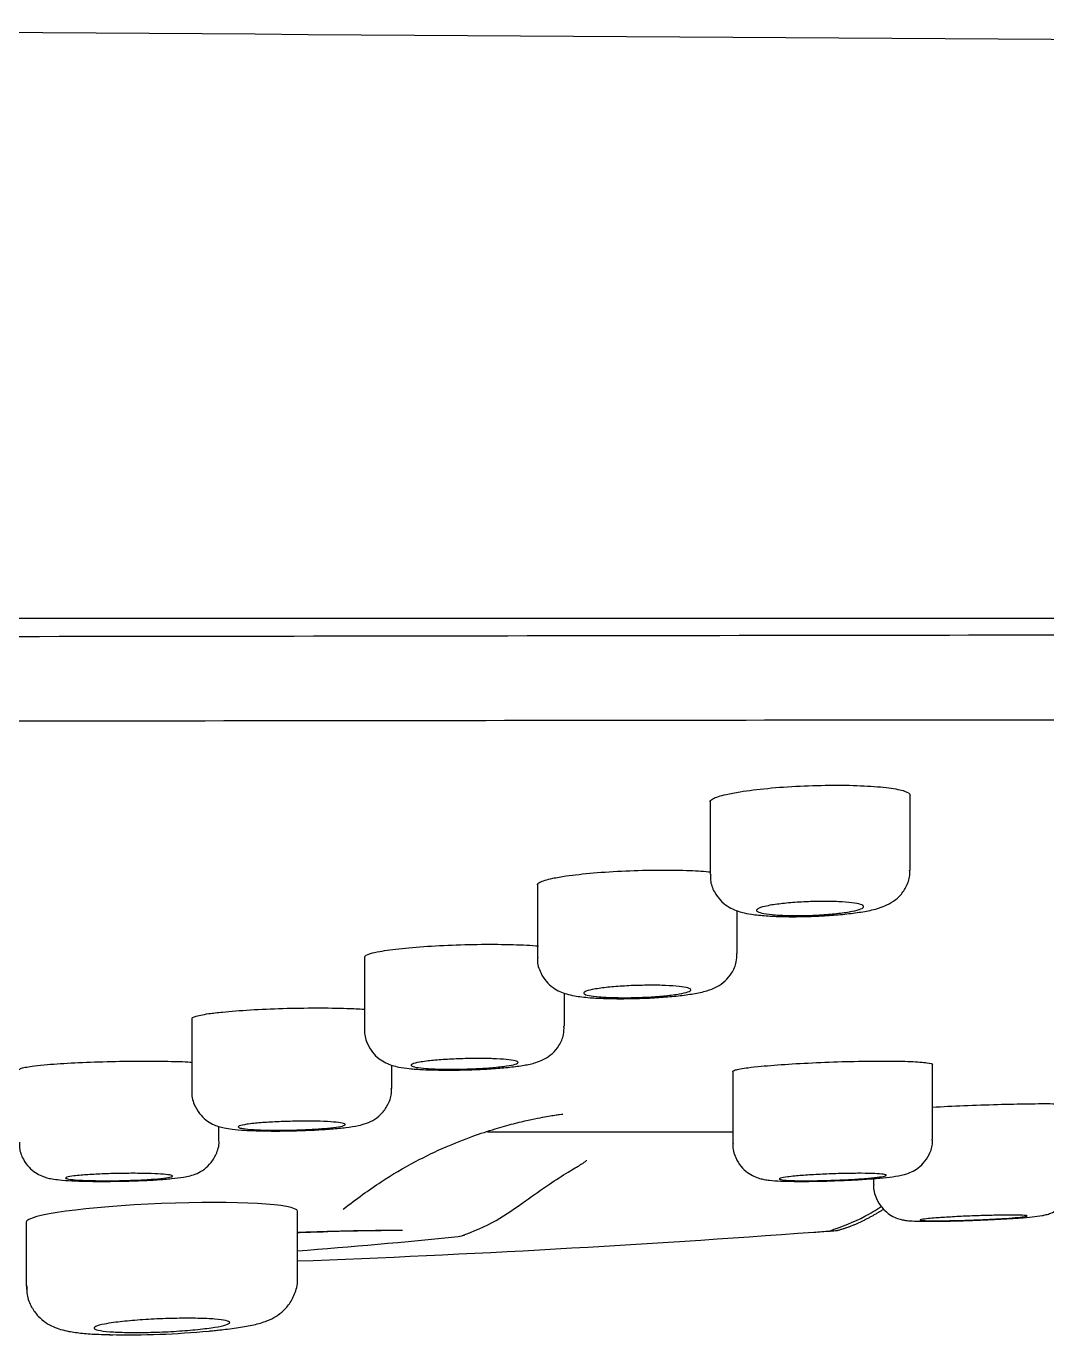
# Model space of a CAD drawing. Header units: millimetres. Extents: x -60 to 7633, y -2614 to 2146.
# Drawn here: x 7163.83 to 7178.12, y -809.8 to -791.47 of the extents above; entities that cross this region are included whole.
import ezdxf

# ---------------------------------------------------------------- set-up
doc = ezdxf.new("R2010")
doc.units = ezdxf.units.MM
doc.layers.get('0').update_dxf_attribs({"color": 250})

msp = doc.modelspace()

# ---------------------------------------------------------------- linework, layer by layer
at = {"linetype": 'Continuous'}
for p, q in [((7173.407, -802.307), (7173.407, -803.352)), ((7176.207, -803.291), (7176.207, -802.233)), ((7170.987, -803.486), (7170.987, -804.512)), ((7173.787, -804.458), (7173.787, -803.857)), ((7168.567, -804.505), (7168.567, -805.522)), ((7171.367, -805.476), (7171.367, -805.013)), ((7166.147, -805.365), (7166.147, -806.386)), ((7168.947, -806.346), (7168.947, -806.021)), ((7176.524, -807.055), (7176.524, -806.011)), ((7173.724, -806.105), (7173.724, -807.117)), ((7166.527, -807.07), (7166.527, -806.881)), ((7170.288, -806.956), (7173.724, -806.956)), ((7175.697, -807.609), (7175.697, -807.693)), ((7163.827, -808.22), (7163.827, -809.11)), ((7167.627, -809.007), (7167.627, -808.066)), ((7169.878, -808.419), (7169.968, -808.399)), ((7163.827, -809.11), (7163.827, -809.111)), ((7166.468, -809.736), (7166.538, -809.728))]:
    msp.add_line(p, q, dxfattribs=at)
for centre, radius, start, end in [((7206.758, 4517.483), 5309.211, 269.434948, 270.461682), ((7160.111, -609.087), 199.817, 272.15417, 274.23277), ((7169.069, -843.304), 34.968, 90.0633, 91.6805), ((7173.419, -786.653), 21.754, 273.7963, 274.3941), ((7161.636, -638.149), 170.726, 274.5192, 274.55314), ((7161.911, -732.014), 76.819, 274.2668, 275.95302), ((7165.258, -797.835), 11.962, 268.7857, 275.4231), ((7166.271, -806.836), 2.905, 275.2751, 277.4438)]:
    msp.add_arc(centre, radius, start, end, dxfattribs=at)
for start_param, end_param in [(0, 3.137633), (6.279226, 6.283185)]:
    msp.add_ellipse((7165.727, -808.143), major_axis=(1.9, 0.077), ratio=0.097229, start_param=start_param, end_param=end_param, dxfattribs=at)
for points, knots in [([(7154.399, -799.762), (7160.392, -799.763), (7166.32, -799.763), (7175.118, -799.762), (7178.021, -799.762), (7183.695, -799.762), (7186.477, -799.762), (7191.934, -799.762), (7194.607, -799.762), (7199.845, -799.762), (7202.422, -799.762), (7209.851, -799.762), (7214.416, -799.762), (7222.783, -799.762), (7226.613, -799.762), (7233.19, -799.762), (7235.975, -799.762), (7239.389, -799.762), (7240.402, -799.762), (7242.126, -799.762), (7242.843, -799.762), (7244.569, -799.762), (7245.157, -799.762), (7245.157, -799.762)], [0, 0, 0, 0, 0.125, 0.125, 0.1875, 0.1875, 0.25, 0.25, 0.3125, 0.3125, 0.375, 0.375, 0.5, 0.5, 0.625, 0.625, 0.75, 0.75, 0.8125, 0.8125, 0.875, 0.875, 1, 1, 1, 1]), ([(7244.565, -800.028), (7244.565, -800.028), (7244.418, -800.025), (7243.832, -800.017), (7243.391, -800.012), (7241.644, -799.998), (7239.928, -799.991), (7235.417, -799.992), (7232.582, -799.999), (7226.022, -800.017), (7222.293, -800.028), (7216.02, -800.028), (7213.803, -800.025), (7209.224, -800.017), (7206.856, -800.012), (7199.525, -799.998), (7194.334, -799.991), (7183.325, -799.992), (7177.688, -799.999), (7169.045, -800.013), (7166.132, -800.017), (7160.242, -800.025), (7157.255, -800.028), (7148.391, -800.028), (7142.547, -800.017), (7130.99, -799.999), (7125.247, -799.991), (7114.384, -799.992), (7109.201, -799.999), (7101.809, -800.013), (7099.413, -800.018), (7094.854, -800.025), (7092.678, -800.028), (7088.529, -800.028), (7086.555, -800.025), (7082.814, -800.017), (7081.038, -800.012), (7076.099, -799.998), (7073.335, -799.991), (7069.962, -799.991), (7068.968, -799.993), (7067.246, -799.999), (7066.525, -800.003), (7064.807, -800.017), (7064.233, -800.028), (7064.233, -800.028)], [0, 0, 0, 0, 0.015625, 0.015625, 0.03125, 0.03125, 0.0625, 0.0625, 0.09375, 0.09375, 0.125, 0.125, 0.140625, 0.140625, 0.15625, 0.15625, 0.1875, 0.1875, 0.21875, 0.21875, 0.234375, 0.234375, 0.25, 0.25, 0.28125, 0.28125, 0.3125, 0.3125, 0.34375, 0.34375, 0.359375, 0.359375, 0.375, 0.375, 0.390625, 0.390625, 0.40625, 0.40625, 0.4375, 0.4375, 0.453125, 0.453125, 0.46875, 0.46875, 0.4999856, 0.4999856, 0.4999856, 0.4999856]), ([(7068.148, -801.205), (7068.148, -801.205), (7068.148, -801.205), (7068.15, -801.205), (7068.293, -801.203), (7068.855, -801.197), (7069.274, -801.193), (7070.929, -801.183), (7072.562, -801.178), (7076.924, -801.178), (7079.602, -801.184), (7084.291, -801.193), (7085.969, -801.197), (7089.559, -801.203), (7091.482, -801.205), (7097.495, -801.205), (7101.845, -801.197), (7111.215, -801.183), (7116.284, -801.178), (7126.696, -801.178), (7132.074, -801.183), (7140.406, -801.193), (7143.236, -801.197), (7148.864, -801.203), (7151.675, -801.205), (7160.103, -801.205), (7165.735, -801.197), (7176.889, -801.183), (7182.27, -801.178), (7190.06, -801.178), (7192.609, -801.18), (7197.609, -801.184), (7200.058, -801.187), (7207.094, -801.197), (7211.434, -801.205), (7217.416, -801.205), (7219.331, -801.203), (7222.928, -801.197), (7224.605, -801.193), (7229.285, -801.183), (7231.937, -801.178), (7235.193, -801.178), (7236.149, -801.18), (7237.778, -801.184), (7238.456, -801.187), (7240.091, -801.197), (7240.65, -801.205), (7240.65, -801.205)], [0.4998866, 0.4998866, 0.4998866, 0.4998866, 0.5, 0.5, 0.515625, 0.515625, 0.53125, 0.53125, 0.5625, 0.5625, 0.59375, 0.59375, 0.609375, 0.609375, 0.625, 0.625, 0.65625, 0.65625, 0.6875, 0.6875, 0.71875, 0.71875, 0.734375, 0.734375, 0.75, 0.75, 0.78125, 0.78125, 0.8125, 0.8125, 0.828125, 0.828125, 0.84375, 0.84375, 0.875, 0.875, 0.890625, 0.890625, 0.90625, 0.90625, 0.9375, 0.9375, 0.953125, 0.953125, 0.96875, 0.96875, 1, 1, 1, 1]), ([(7173.827, -802.191), (7173.939, -802.173), (7174.071, -802.157), (7174.213, -802.144), (7174.355, -802.13), (7174.511, -802.119), (7174.667, -802.112), (7174.823, -802.104), (7174.983, -802.1), (7175.135, -802.1), (7175.286, -802.099), (7175.433, -802.102), (7175.564, -802.109), (7175.695, -802.115), (7175.813, -802.125), (7175.908, -802.137), (7176.004, -802.149), (7176.081, -802.165), (7176.131, -802.182), (7176.181, -802.199), (7176.207, -802.218), (7176.207, -802.238)], [0, 0, 0, 0, 0.0536957, 0.0536957, 0.0536957, 0.1074145, 0.1074145, 0.1074145, 0.1607998, 0.1607998, 0.1607998, 0.2138664, 0.2138664, 0.2138664, 0.2668949, 0.2668949, 0.2668949, 0.3201783, 0.3201783, 0.3201783, 0.3729882, 0.3729882, 0.3729882, 0.3729882]), ([(7173.407, -802.334), (7173.407, -802.319), (7173.42, -802.305), (7173.447, -802.29), (7173.484, -802.269), (7173.549, -802.248), (7173.635, -802.228), (7173.69, -802.215), (7173.755, -802.203), (7173.827, -802.191)], [0.8729704, 0.8729704, 0.8729704, 0.8729704, 0.9112342, 0.9112342, 0.9112342, 0.9655855, 0.9655855, 0.9655855, 1, 1, 1, 1]), ([(7170.987, -803.494), (7170.987, -803.482), (7170.999, -803.47), (7171.022, -803.458), (7171.057, -803.439), (7171.119, -803.421), (7171.204, -803.403), (7171.257, -803.392), (7171.32, -803.381), (7171.391, -803.371)], [0.8756951, 0.8756951, 0.8756951, 0.8756951, 0.9116351, 0.9116351, 0.9116351, 0.9658341, 0.9658341, 0.9658341, 1, 1, 1, 1]), ([(7171.391, -803.371), (7171.501, -803.355), (7171.632, -803.34), (7171.773, -803.328), (7171.913, -803.316), (7172.068, -803.307), (7172.225, -803.3), (7172.38, -803.293), (7172.541, -803.289), (7172.693, -803.288), (7172.845, -803.288), (7172.994, -803.29), (7173.126, -803.295), (7173.232, -803.299), (7173.331, -803.306), (7173.416, -803.314)], [0, 0, 0, 0, 0.0537142, 0.0537142, 0.0537142, 0.1074463, 0.1074463, 0.1074463, 0.1609186, 0.1609186, 0.1609186, 0.2141352, 0.2141352, 0.2141352, 0.2569488, 0.2569488, 0.2569488, 0.2569488]), ([(7173.415, -803.352), (7173.412, -803.38), (7173.407, -803.459), (7173.457, -803.59), (7173.544, -803.712), (7173.646, -803.796), (7173.752, -803.849), (7173.861, -803.884), (7173.998, -803.911), (7174.182, -803.93), (7174.417, -803.941), (7174.671, -803.942), (7174.828, -803.936), (7174.914, -803.933)], [0, 0, 0, 0, 0.037516, 0.123149, 0.19544, 0.261843, 0.327556, 0.400104, 0.500972, 0.633861, 0.757795, 0.887717, 1, 1, 1, 1]), ([(7174.914, -803.933), (7174.926, -803.932), (7175.018, -803.929), (7175.208, -803.915), (7175.446, -803.889), (7175.663, -803.852), (7175.82, -803.81), (7175.968, -803.736), (7176.081, -803.64), (7176.166, -803.51), (7176.21, -803.38), (7176.203, -803.309), (7176.201, -803.291)], [0, 0, 0, 0, 0.016254, 0.156326, 0.29906, 0.448521, 0.61938, 0.7131, 0.790803, 0.877482, 0.971992, 1, 1, 1, 1]), ([(7174.273, -803.777), (7174.332, -803.768), (7174.402, -803.759), (7174.478, -803.752), (7174.553, -803.744), (7174.636, -803.738), (7174.72, -803.734), (7174.803, -803.73), (7174.889, -803.728), (7174.971, -803.727), (7175.052, -803.727), (7175.132, -803.728), (7175.203, -803.732), (7175.273, -803.735), (7175.337, -803.74), (7175.39, -803.746), (7175.442, -803.753), (7175.484, -803.761), (7175.512, -803.77), (7175.541, -803.779), (7175.556, -803.789), (7175.557, -803.8), (7175.558, -803.811), (7175.544, -803.822), (7175.517, -803.833), (7175.49, -803.844), (7175.448, -803.856), (7175.395, -803.866), (7175.343, -803.876), (7175.278, -803.886), (7175.206, -803.894), (7175.135, -803.902), (7175.054, -803.909), (7174.972, -803.914), (7174.89, -803.92), (7174.804, -803.923), (7174.72, -803.925), (7174.637, -803.926), (7174.555, -803.926), (7174.48, -803.924), (7174.405, -803.922), (7174.335, -803.918), (7174.277, -803.912), (7174.218, -803.907), (7174.168, -803.9), (7174.132, -803.891), (7174.096, -803.883), (7174.072, -803.873), (7174.062, -803.863), (7174.052, -803.853), (7174.057, -803.842), (7174.076, -803.83), (7174.094, -803.819), (7174.127, -803.808), (7174.173, -803.797), (7174.201, -803.79), (7174.235, -803.784), (7174.273, -803.777)], [0, 0, 0, 0, 0.053718, 0.053718, 0.053718, 0.107458, 0.107458, 0.107458, 0.160866, 0.160866, 0.160866, 0.213947, 0.213947, 0.213947, 0.266975, 0.266975, 0.266975, 0.320244, 0.320244, 0.320244, 0.373943, 0.373943, 0.373943, 0.428078, 0.428078, 0.428078, 0.482466, 0.482466, 0.482466, 0.536805, 0.536805, 0.536805, 0.590815, 0.590815, 0.590815, 0.644362, 0.644362, 0.644362, 0.697519, 0.697519, 0.697519, 0.750531, 0.750531, 0.750531, 0.803697, 0.803697, 0.803697, 0.857251, 0.857251, 0.857251, 0.911262, 0.911262, 0.911262, 0.965599, 0.965599, 0.965599, 1, 1, 1, 1]), ([(7168.78, -804.428), (7168.863, -804.413), (7168.97, -804.398), (7169.093, -804.385), (7169.215, -804.372), (7169.357, -804.361), (7169.505, -804.352), (7169.653, -804.343), (7169.813, -804.336), (7169.97, -804.332), (7170.126, -804.328), (7170.284, -804.327), (7170.432, -804.328), (7170.579, -804.329), (7170.719, -804.333), (7170.841, -804.34), (7170.898, -804.342), (7170.952, -804.346), (7171.001, -804.35)], [0, 0, 0, 0, 0.0538792, 0.0538792, 0.0538792, 0.1077709, 0.1077709, 0.1077709, 0.1614747, 0.1614747, 0.1614747, 0.2149239, 0.2149239, 0.2149239, 0.2682317, 0.2682317, 0.2682317, 0.2932542, 0.2932542, 0.2932542, 0.2932542]), ([(7168.567, -804.505), (7168.567, -804.505), (7168.567, -804.505), (7168.567, -804.505), (7168.568, -804.489), (7168.596, -804.473), (7168.65, -804.457), (7168.683, -804.447), (7168.727, -804.437), (7168.78, -804.428)], [0.91114145, 0.91114145, 0.91114145, 0.91114145, 0.9121901, 0.9121901, 0.9121901, 0.96615568, 0.96615568, 0.96615568, 1, 1, 1, 1]), ([(7170.993, -804.51), (7170.991, -804.525), (7170.982, -804.594), (7171.024, -804.72), (7171.105, -804.849), (7171.204, -804.937), (7171.306, -804.994), (7171.406, -805.028), (7171.534, -805.056), (7171.704, -805.076), (7171.94, -805.088), (7172.195, -805.091), (7172.359, -805.087), (7172.451, -805.084)], [0, 0, 0, 0, 0.019986, 0.109947, 0.184097, 0.250432, 0.313573, 0.379869, 0.464509, 0.617816, 0.744367, 0.877096, 1, 1, 1, 1]), ([(7172.451, -805.084), (7172.456, -805.084), (7172.542, -805.082), (7172.726, -805.071), (7172.966, -805.05), (7173.184, -805.021), (7173.345, -804.987), (7173.488, -804.935), (7173.618, -804.848), (7173.717, -804.73), (7173.78, -804.591), (7173.781, -804.501), (7173.78, -804.458)], [0, 0, 0, 0, 0.006044, 0.141849, 0.279354, 0.421623, 0.575496, 0.687281, 0.769689, 0.848313, 0.937689, 1, 1, 1, 1]), ([(7171.854, -804.945), (7171.913, -804.937), (7171.983, -804.929), (7172.059, -804.923), (7172.134, -804.916), (7172.217, -804.911), (7172.301, -804.907), (7172.384, -804.904), (7172.47, -804.902), (7172.552, -804.901), (7172.633, -804.901), (7172.713, -804.902), (7172.784, -804.905), (7172.854, -804.908), (7172.919, -804.912), (7172.971, -804.918), (7173.023, -804.924), (7173.065, -804.931), (7173.093, -804.939), (7173.121, -804.947), (7173.136, -804.956), (7173.137, -804.965), (7173.138, -804.975), (7173.124, -804.985), (7173.096, -804.995), (7173.069, -805.004), (7173.027, -805.014), (7172.974, -805.023), (7172.922, -805.032), (7172.857, -805.041), (7172.785, -805.048), (7172.714, -805.055), (7172.634, -805.061), (7172.551, -805.066), (7172.469, -805.07), (7172.383, -805.073), (7172.3, -805.075), (7172.217, -805.076), (7172.134, -805.076), (7172.059, -805.074), (7171.984, -805.072), (7171.914, -805.069), (7171.856, -805.064), (7171.797, -805.059), (7171.747, -805.053), (7171.711, -805.045), (7171.675, -805.038), (7171.651, -805.029), (7171.642, -805.02), (7171.632, -805.011), (7171.637, -805.001), (7171.656, -804.992), (7171.675, -804.982), (7171.708, -804.972), (7171.754, -804.962), (7171.782, -804.956), (7171.816, -804.951), (7171.854, -804.945)], [0, 0, 0, 0, 0.053713, 0.053713, 0.053713, 0.107443, 0.107443, 0.107443, 0.160916, 0.160916, 0.160916, 0.214135, 0.214135, 0.214135, 0.267315, 0.267315, 0.267315, 0.320683, 0.320683, 0.320683, 0.374386, 0.374386, 0.374386, 0.428427, 0.428427, 0.428427, 0.482661, 0.482661, 0.482661, 0.536856, 0.536856, 0.536856, 0.590795, 0.590795, 0.590795, 0.644375, 0.644375, 0.644375, 0.697655, 0.697655, 0.697655, 0.750821, 0.750821, 0.750821, 0.804109, 0.804109, 0.804109, 0.857699, 0.857699, 0.857699, 0.911644, 0.911644, 0.911644, 0.96584, 0.96584, 0.96584, 1, 1, 1, 1]), ([(7166.147, -805.369), (7166.147, -805.359), (7166.162, -805.349), (7166.192, -805.339), (7166.232, -805.326), (7166.298, -805.312), (7166.386, -805.299), (7166.442, -805.291), (7166.506, -805.284), (7166.578, -805.276)], [0.8715394, 0.8715394, 0.8715394, 0.8715394, 0.9122499, 0.9122499, 0.9122499, 0.9662243, 0.9662243, 0.9662243, 1, 1, 1, 1]), ([(7166.578, -805.276), (7166.691, -805.265), (7166.824, -805.255), (7166.967, -805.246), (7167.109, -805.238), (7167.265, -805.231), (7167.422, -805.226), (7167.578, -805.222), (7167.738, -805.219), (7167.89, -805.219), (7168.041, -805.219), (7168.188, -805.221), (7168.319, -805.225), (7168.406, -805.228), (7168.488, -805.232), (7168.561, -805.236)], [0, 0, 0, 0, 0.0536939, 0.0536939, 0.0536939, 0.1073972, 0.1073972, 0.1073972, 0.1609638, 0.1609638, 0.1609638, 0.2144016, 0.2144016, 0.2144016, 0.250373, 0.250373, 0.250373, 0.250373]), ([(7168.569, -805.519), (7168.568, -805.523), (7168.558, -805.585), (7168.594, -805.706), (7168.67, -805.84), (7168.765, -805.932), (7168.864, -805.992), (7168.96, -806.028), (7169.062, -806.051), (7169.195, -806.07), (7169.389, -806.084), (7169.627, -806.09), (7169.817, -806.091), (7169.905, -806.088), (7169.912, -806.088)], [0, 0, 0, 0, 0.005736, 0.103102, 0.18189, 0.250943, 0.314958, 0.379323, 0.455963, 0.575682, 0.712251, 0.855088, 0.991246, 1, 1, 1, 1]), ([(7169.912, -806.088), (7170.001, -806.086), (7170.158, -806.082), (7170.41, -806.067), (7170.637, -806.046), (7170.827, -806.019), (7170.961, -805.989), (7171.091, -805.937), (7171.203, -805.859), (7171.298, -805.746), (7171.36, -805.609), (7171.361, -805.519), (7171.36, -805.476)], [0, 0, 0, 0, 0.119075, 0.245855, 0.37506, 0.510197, 0.642222, 0.718585, 0.786396, 0.859594, 0.942207, 1, 1, 1, 1]), ([(7163.727, -806.085), (7163.727, -806.078), (7163.739, -806.071), (7163.762, -806.063), (7163.797, -806.052), (7163.859, -806.041), (7163.943, -806.031), (7163.996, -806.024), (7164.058, -806.018), (7164.127, -806.012)], [0.8765754, 0.8765754, 0.8765754, 0.8765754, 0.9125001, 0.9125001, 0.9125001, 0.9663793, 0.9663793, 0.9663793, 1, 1, 1, 1]), ([(7164.127, -806.012), (7164.237, -806.003), (7164.367, -805.994), (7164.508, -805.987), (7164.648, -805.98), (7164.803, -805.974), (7164.959, -805.97), (7165.114, -805.966), (7165.275, -805.963), (7165.428, -805.963), (7165.581, -805.962), (7165.73, -805.964), (7165.863, -805.967), (7165.97, -805.969), (7166.07, -805.973), (7166.156, -805.978)], [0, 0, 0, 0, 0.0537088, 0.0537088, 0.0537088, 0.107424, 0.107424, 0.107424, 0.1610473, 0.1610473, 0.1610473, 0.2145792, 0.2145792, 0.2145792, 0.2578864, 0.2578864, 0.2578864, 0.2578864]), ([(7169.435, -805.965), (7169.494, -805.957), (7169.564, -805.951), (7169.64, -805.945), (7169.715, -805.94), (7169.798, -805.935), (7169.882, -805.932), (7169.965, -805.929), (7170.051, -805.927), (7170.133, -805.927), (7170.214, -805.926), (7170.294, -805.928), (7170.365, -805.93), (7170.436, -805.932), (7170.5, -805.936), (7170.552, -805.941), (7170.604, -805.946), (7170.646, -805.952), (7170.674, -805.959), (7170.702, -805.966), (7170.717, -805.974), (7170.717, -805.982), (7170.717, -805.99), (7170.703, -805.999), (7170.676, -806.008), (7170.648, -806.016), (7170.606, -806.024), (7170.553, -806.032), (7170.501, -806.04), (7170.436, -806.047), (7170.364, -806.054), (7170.293, -806.06), (7170.213, -806.065), (7170.13, -806.069), (7170.048, -806.073), (7169.962, -806.075), (7169.879, -806.077), (7169.796, -806.078), (7169.713, -806.078), (7169.638, -806.076), (7169.563, -806.074), (7169.493, -806.071), (7169.435, -806.067), (7169.376, -806.063), (7169.326, -806.057), (7169.29, -806.051), (7169.254, -806.045), (7169.231, -806.037), (7169.222, -806.029), (7169.212, -806.022), (7169.218, -806.013), (7169.237, -806.005), (7169.256, -805.996), (7169.289, -805.987), (7169.335, -805.979), (7169.363, -805.974), (7169.397, -805.969), (7169.435, -805.965)], [0, 0, 0, 0, 0.053709, 0.053709, 0.053709, 0.107432, 0.107432, 0.107432, 0.160962, 0.160962, 0.160962, 0.214303, 0.214303, 0.214303, 0.267615, 0.267615, 0.267615, 0.321069, 0.321069, 0.321069, 0.374774, 0.374774, 0.374774, 0.428731, 0.428731, 0.428731, 0.482832, 0.482832, 0.482832, 0.536902, 0.536902, 0.536902, 0.59078, 0.59078, 0.59078, 0.64439, 0.64439, 0.64439, 0.697776, 0.697776, 0.697776, 0.751077, 0.751077, 0.751077, 0.804471, 0.804471, 0.804471, 0.858092, 0.858092, 0.858092, 0.911977, 0.911977, 0.911977, 0.96605, 0.96605, 0.96605, 1, 1, 1, 1]), ([(7174.124, -806.036), (7174.234, -806.025), (7174.364, -806.015), (7174.505, -806.006), (7174.646, -805.997), (7174.801, -805.989), (7174.957, -805.982), (7175.112, -805.976), (7175.273, -805.97), (7175.426, -805.967), (7175.579, -805.964), (7175.728, -805.962), (7175.862, -805.963), (7175.994, -805.963), (7176.115, -805.965), (7176.213, -805.969), (7176.311, -805.973), (7176.39, -805.979), (7176.443, -805.986), (7176.495, -805.993), (7176.523, -806.001), (7176.524, -806.011), (7176.524, -806.011), (7176.524, -806.011), (7176.524, -806.011)], [0, 0, 0, 0, 0.0538014, 0.0538014, 0.0538014, 0.1076086, 0.1076086, 0.1076086, 0.16133, 0.16133, 0.16133, 0.2149275, 0.2149275, 0.2149275, 0.2684483, 0.2684483, 0.2684483, 0.321973, 0.321973, 0.321973, 0.3755802, 0.3755802, 0.3755802, 0.3765584, 0.3765584, 0.3765584, 0.3765584]), ([(7173.724, -806.108), (7173.724, -806.102), (7173.736, -806.095), (7173.76, -806.088), (7173.795, -806.078), (7173.857, -806.067), (7173.94, -806.056), (7173.993, -806.049), (7174.055, -806.042), (7174.124, -806.036)], [0.8765891, 0.8765891, 0.8765891, 0.8765891, 0.912632, 0.912632, 0.912632, 0.9664466, 0.9664466, 0.9664466, 1, 1, 1, 1]), ([(7166.148, -806.382), (7166.148, -806.384), (7166.137, -806.443), (7166.172, -806.563), (7166.246, -806.697), (7166.34, -806.79), (7166.435, -806.848), (7166.525, -806.883), (7166.613, -806.903), (7166.723, -806.92), (7166.883, -806.933), (7167.101, -806.941), (7167.342, -806.944), (7167.495, -806.941), (7167.577, -806.939)], [0, 0, 0, 0, 0.00217, 0.095071, 0.169572, 0.234092, 0.29261, 0.348012, 0.410336, 0.501588, 0.633744, 0.758634, 0.889582, 1, 1, 1, 1]), ([(7167.577, -806.939), (7167.59, -806.939), (7167.682, -806.937), (7167.871, -806.929), (7168.107, -806.915), (7168.316, -806.894), (7168.462, -806.872), (7168.583, -806.841), (7168.707, -806.786), (7168.822, -806.69), (7168.907, -806.562), (7168.95, -806.435), (7168.943, -806.365), (7168.941, -806.346)], [0, 0, 0, 0, 0.017696, 0.148382, 0.280675, 0.415708, 0.55874, 0.651432, 0.735107, 0.806849, 0.885549, 0.973727, 1, 1, 1, 1]), ([(7176.523, -806.608), (7176.661, -806.6), (7176.812, -806.593), (7176.963, -806.587), (7177.119, -806.58), (7177.28, -806.575), (7177.432, -806.57), (7177.584, -806.566), (7177.732, -806.563), (7177.863, -806.561), (7177.994, -806.559), (7178.113, -806.559), (7178.208, -806.56), (7178.303, -806.561), (7178.378, -806.564), (7178.427, -806.567), (7178.473, -806.571), (7178.497, -806.576), (7178.497, -806.581)], [0.0556184, 0.0556184, 0.0556184, 0.0556184, 0.1076017, 0.1076017, 0.1076017, 0.1613678, 0.1613678, 0.1613678, 0.2150592, 0.2150592, 0.2150592, 0.2686817, 0.2686817, 0.2686817, 0.3222713, 0.3222713, 0.3222713, 0.372899, 0.372899, 0.372899, 0.372899]), ([(7168.268, -808.035), (7168.459, -807.891), (7168.758, -807.668), (7169.251, -807.378), (7169.681, -807.171), (7170.058, -807.021), (7170.379, -806.915), (7170.644, -806.841), (7170.858, -806.79), (7171.08, -806.745), (7171.205, -806.724), (7171.298, -806.711), (7171.343, -806.705), (7171.346, -806.705), (7171.346, -806.705)], [0, 0, 0, 0, 0.0344913, 0.0637057, 0.0883079, 0.1087982, 0.1256367, 0.1394114, 0.1513545, 0.1623225, 0.1825616, 0.1914291, 0.2000639, 0.2044712, 0.2044712, 0.2044712, 0.2044712]), ([(7167.015, -806.836), (7167.074, -806.83), (7167.145, -806.825), (7167.22, -806.82), (7167.296, -806.815), (7167.379, -806.812), (7167.462, -806.809), (7167.546, -806.806), (7167.632, -806.805), (7167.714, -806.805), (7167.795, -806.804), (7167.875, -806.805), (7167.946, -806.807), (7168.017, -806.809), (7168.081, -806.813), (7168.133, -806.817), (7168.185, -806.821), (7168.227, -806.826), (7168.255, -806.832), (7168.282, -806.838), (7168.297, -806.845), (7168.297, -806.852), (7168.297, -806.858), (7168.283, -806.866), (7168.255, -806.873), (7168.227, -806.88), (7168.185, -806.887), (7168.133, -806.894), (7168.08, -806.9), (7168.015, -806.906), (7167.943, -806.912), (7167.872, -806.917), (7167.792, -806.921), (7167.71, -806.924), (7167.628, -806.928), (7167.542, -806.93), (7167.458, -806.931), (7167.375, -806.932), (7167.292, -806.932), (7167.217, -806.931), (7167.142, -806.929), (7167.072, -806.927), (7167.014, -806.923), (7166.955, -806.919), (7166.905, -806.915), (7166.87, -806.909), (7166.834, -806.904), (7166.81, -806.898), (7166.801, -806.891), (7166.792, -806.884), (7166.798, -806.877), (7166.817, -806.87), (7166.836, -806.863), (7166.87, -806.856), (7166.916, -806.849), (7166.944, -806.845), (7166.978, -806.84), (7167.015, -806.836)], [0, 0, 0, 0, 0.053707, 0.053707, 0.053707, 0.107424, 0.107424, 0.107424, 0.161003, 0.161003, 0.161003, 0.214448, 0.214448, 0.214448, 0.267873, 0.267873, 0.267873, 0.321399, 0.321399, 0.321399, 0.375105, 0.375105, 0.375105, 0.428991, 0.428991, 0.428991, 0.482978, 0.482978, 0.482978, 0.536942, 0.536942, 0.536942, 0.590769, 0.590769, 0.590769, 0.644406, 0.644406, 0.644406, 0.697882, 0.697882, 0.697882, 0.7513, 0.7513, 0.7513, 0.804783, 0.804783, 0.804783, 0.858429, 0.858429, 0.858429, 0.912263, 0.912263, 0.912263, 0.966231, 0.966231, 0.966231, 1, 1, 1, 1]), ([(7163.735, -807.101), (7163.733, -807.13), (7163.728, -807.207), (7163.777, -807.335), (7163.859, -807.45), (7163.953, -807.528), (7164.044, -807.574), (7164.124, -807.6), (7164.203, -807.616), (7164.304, -807.629), (7164.458, -807.64), (7164.669, -807.647), (7164.916, -807.649), (7165.076, -807.647), (7165.168, -807.645)], [0, 0, 0, 0, 0.038288, 0.121319, 0.189613, 0.249276, 0.302988, 0.351718, 0.408943, 0.497903, 0.626472, 0.748816, 0.877129, 1, 1, 1, 1]), ([(7165.168, -807.645), (7165.17, -807.645), (7165.252, -807.644), (7165.432, -807.638), (7165.666, -807.626), (7165.873, -807.61), (7166.012, -807.593), (7166.116, -807.573), (7166.215, -807.542), (7166.326, -807.48), (7166.428, -807.382), (7166.502, -807.247), (7166.537, -807.128), (7166.526, -807.071), (7166.526, -807.068)], [0, 0, 0, 0, 0.002607, 0.132432, 0.263614, 0.396627, 0.535526, 0.618993, 0.689262, 0.756599, 0.826338, 0.9072, 0.996245, 1, 1, 1, 1]), ([(7173.728, -807.114), (7173.726, -807.122), (7173.717, -807.187), (7173.755, -807.309), (7173.831, -807.438), (7173.925, -807.525), (7174.018, -807.579), (7174.1, -807.608), (7174.173, -807.624), (7174.261, -807.636), (7174.387, -807.644), (7174.582, -807.649), (7174.812, -807.648), (7175.015, -807.644), (7175.119, -807.64), (7175.147, -807.639)], [0, 0, 0, 0, 0.01107, 0.101545, 0.173842, 0.235833, 0.29058, 0.338684, 0.385899, 0.455456, 0.583059, 0.706844, 0.836506, 0.962677, 1, 1, 1, 1]), ([(7175.147, -807.639), (7175.213, -807.636), (7175.349, -807.632), (7175.575, -807.619), (7175.792, -807.602), (7175.977, -807.582), (7176.086, -807.565), (7176.202, -807.529), (7176.301, -807.479), (7176.402, -807.394), (7176.484, -807.269), (7176.527, -807.143), (7176.52, -807.073), (7176.518, -807.055)], [0, 0, 0, 0, 0.090383, 0.218317, 0.34803, 0.481686, 0.629734, 0.686537, 0.74586, 0.812066, 0.887932, 0.974155, 1, 1, 1, 1]), ([(7169.915, -808.414), (7170.099, -808.343), (7170.397, -808.227), (7170.8, -807.936), (7171.136, -807.698), (7171.376, -807.542), (7171.518, -807.458), (7171.597, -807.411), (7171.65, -807.378), (7171.673, -807.36), (7171.674, -807.353), (7171.673, -807.35)], [0, 0, 0, 0, 0.0338318, 0.0640686, 0.0892523, 0.1096596, 0.1187221, 0.1274931, 0.1363869, 0.1457871, 0.1520465, 0.1520465, 0.1520465, 0.1520465]), ([(7164.596, -807.561), (7164.655, -807.556), (7164.725, -807.552), (7164.801, -807.548), (7164.877, -807.544), (7164.96, -807.541), (7165.043, -807.539), (7165.126, -807.537), (7165.213, -807.536), (7165.294, -807.535), (7165.376, -807.535), (7165.456, -807.536), (7165.527, -807.538), (7165.597, -807.539), (7165.662, -807.542), (7165.714, -807.546), (7165.766, -807.549), (7165.808, -807.553), (7165.835, -807.558), (7165.863, -807.563), (7165.877, -807.568), (7165.877, -807.574), (7165.877, -807.579), (7165.862, -807.585), (7165.835, -807.591), (7165.807, -807.597), (7165.765, -807.603), (7165.712, -807.608), (7165.659, -807.613), (7165.594, -807.618), (7165.523, -807.623), (7165.451, -807.627), (7165.371, -807.631), (7165.289, -807.633), (7165.207, -807.636), (7165.121, -807.638), (7165.038, -807.639), (7164.954, -807.639), (7164.872, -807.639), (7164.797, -807.638), (7164.721, -807.637), (7164.652, -807.635), (7164.593, -807.632), (7164.534, -807.629), (7164.485, -807.625), (7164.449, -807.621), (7164.413, -807.616), (7164.39, -807.611), (7164.381, -807.606), (7164.372, -807.6), (7164.378, -807.595), (7164.397, -807.589), (7164.417, -807.583), (7164.451, -807.577), (7164.496, -807.571), (7164.525, -807.568), (7164.558, -807.565), (7164.596, -807.561)], [0, 0, 0, 0, 0.053706, 0.053706, 0.053706, 0.107418, 0.107418, 0.107418, 0.161039, 0.161039, 0.161039, 0.21457, 0.21457, 0.21457, 0.268089, 0.268089, 0.268089, 0.321675, 0.321675, 0.321675, 0.375381, 0.375381, 0.375381, 0.429207, 0.429207, 0.429207, 0.483099, 0.483099, 0.483099, 0.536976, 0.536976, 0.536976, 0.590761, 0.590761, 0.590761, 0.64442, 0.64442, 0.64442, 0.697973, 0.697973, 0.697973, 0.751486, 0.751486, 0.751486, 0.805044, 0.805044, 0.805044, 0.85871, 0.85871, 0.85871, 0.912501, 0.912501, 0.912501, 0.966381, 0.966381, 0.966381, 1, 1, 1, 1]), ([(7174.593, -807.574), (7174.653, -807.568), (7174.723, -807.563), (7174.799, -807.558), (7174.875, -807.553), (7174.958, -807.549), (7175.041, -807.546), (7175.125, -807.542), (7175.211, -807.539), (7175.293, -807.538), (7175.375, -807.536), (7175.454, -807.535), (7175.525, -807.535), (7175.596, -807.536), (7175.66, -807.537), (7175.712, -807.539), (7175.764, -807.541), (7175.805, -807.544), (7175.833, -807.548), (7175.86, -807.552), (7175.874, -807.556), (7175.874, -807.561), (7175.874, -807.567), (7175.859, -807.572), (7175.831, -807.578), (7175.803, -807.584), (7175.761, -807.589), (7175.708, -807.595), (7175.655, -807.601), (7175.591, -807.607), (7175.519, -807.612), (7175.447, -807.617), (7175.367, -807.622), (7175.285, -807.626), (7175.203, -807.629), (7175.117, -807.633), (7175.033, -807.635), (7174.95, -807.637), (7174.867, -807.639), (7174.792, -807.639), (7174.717, -807.639), (7174.647, -807.639), (7174.588, -807.637), (7174.53, -807.636), (7174.481, -807.633), (7174.445, -807.63), (7174.41, -807.626), (7174.387, -807.622), (7174.378, -807.618), (7174.369, -807.613), (7174.375, -807.608), (7174.395, -807.602), (7174.414, -807.596), (7174.448, -807.591), (7174.494, -807.585), (7174.522, -807.581), (7174.556, -807.577), (7174.593, -807.574)], [0, 0, 0, 0, 0.053798, 0.053798, 0.053798, 0.107601, 0.107601, 0.107601, 0.161319, 0.161319, 0.161319, 0.214914, 0.214914, 0.214914, 0.268435, 0.268435, 0.268435, 0.321963, 0.321963, 0.321963, 0.375574, 0.375574, 0.375574, 0.429309, 0.429309, 0.429309, 0.483156, 0.483156, 0.483156, 0.537052, 0.537052, 0.537052, 0.590914, 0.590914, 0.590914, 0.644671, 0.644671, 0.644671, 0.698302, 0.698302, 0.698302, 0.751838, 0.751838, 0.751838, 0.805354, 0.805354, 0.805354, 0.858932, 0.858932, 0.858932, 0.912628, 0.912628, 0.912628, 0.966445, 0.966445, 0.966445, 1, 1, 1, 1]), ([(7177.082, -808.194), (7177.161, -808.191), (7177.308, -808.185), (7177.543, -808.173), (7177.755, -808.16), (7177.93, -808.145), (7178.026, -808.133), (7178.107, -808.117), (7178.184, -808.093), (7178.279, -808.045), (7178.378, -807.96), (7178.459, -807.835), (7178.501, -807.711), (7178.493, -807.643), (7178.491, -807.625)], [0, 0, 0, 0, 0.105408, 0.228102, 0.351962, 0.478153, 0.612003, 0.66086, 0.703362, 0.758356, 0.820897, 0.893549, 0.976692, 1, 1, 1, 1]), ([(7175.7, -807.69), (7175.699, -807.695), (7175.689, -807.758), (7175.726, -807.879), (7175.801, -808.009), (7175.893, -808.096), (7175.985, -808.15), (7176.064, -808.179), (7176.125, -808.192), (7176.18, -808.199), (7176.254, -808.204), (7176.375, -808.207), (7176.567, -808.207), (7176.791, -808.203), (7176.977, -808.198), (7177.069, -808.194), (7177.082, -808.194)], [0, 0, 0, 0, 0.006937, 0.098839, 0.171502, 0.233027, 0.286102, 0.330678, 0.366588, 0.405597, 0.475772, 0.607925, 0.729282, 0.856641, 0.981828, 1, 1, 1, 1]), ([(7175.079, -808.345), (7175.263, -808.276), (7175.499, -808.188), (7175.729, -808.05), (7175.805, -808.001)], [0, 0, 0, 0, 0.1504293, 0.2262775, 0.2262775, 0.2262775, 0.2262775]), ([(7176.567, -808.16), (7176.626, -808.155), (7176.697, -808.151), (7176.773, -808.147), (7176.848, -808.142), (7176.932, -808.138), (7177.015, -808.135), (7177.099, -808.131), (7177.185, -808.128), (7177.267, -808.126), (7177.349, -808.124), (7177.428, -808.122), (7177.499, -808.121), (7177.57, -808.12), (7177.634, -808.12), (7177.686, -808.12), (7177.738, -808.121), (7177.779, -808.122), (7177.806, -808.124), (7177.834, -808.126), (7177.848, -808.129), (7177.847, -808.132), (7177.847, -808.135), (7177.832, -808.139), (7177.804, -808.143), (7177.775, -808.147), (7177.733, -808.151), (7177.68, -808.156), (7177.628, -808.16), (7177.563, -808.165), (7177.491, -808.169), (7177.42, -808.174), (7177.339, -808.178), (7177.257, -808.182), (7177.175, -808.185), (7177.089, -808.189), (7177.005, -808.192), (7176.922, -808.194), (7176.839, -808.197), (7176.764, -808.198), (7176.689, -808.199), (7176.619, -808.2), (7176.561, -808.2), (7176.502, -808.2), (7176.453, -808.199), (7176.418, -808.198), (7176.382, -808.196), (7176.359, -808.194), (7176.351, -808.191), (7176.343, -808.188), (7176.349, -808.185), (7176.368, -808.181), (7176.388, -808.177), (7176.422, -808.173), (7176.468, -808.168), (7176.496, -808.166), (7176.53, -808.163), (7176.567, -808.16)], [0, 0, 0, 0, 0.053801, 0.053801, 0.053801, 0.107603, 0.107603, 0.107603, 0.161372, 0.161372, 0.161372, 0.215066, 0.215066, 0.215066, 0.268691, 0.268691, 0.268691, 0.322282, 0.322282, 0.322282, 0.375888, 0.375888, 0.375888, 0.429553, 0.429553, 0.429553, 0.483293, 0.483293, 0.483293, 0.537094, 0.537094, 0.537094, 0.590912, 0.590912, 0.590912, 0.644699, 0.644699, 0.644699, 0.698418, 0.698418, 0.698418, 0.752062, 0.752062, 0.752062, 0.805659, 0.805659, 0.805659, 0.859255, 0.859255, 0.859255, 0.912898, 0.912898, 0.912898, 0.966614, 0.966614, 0.966614, 1, 1, 1, 1]), ([(7169.1, -808.337), (7168.992, -808.337), (7168.818, -808.338), (7168.567, -808.341), (7168.301, -808.346), (7167.988, -808.354), (7167.735, -808.361), (7167.629, -808.365)], [0, 0, 0, 0, 0.0357143, 0.0535714, 0.0714286, 0.1071429, 0.1324971, 0.1324971, 0.1324971, 0.1324971]), ([(7167.629, -808.363), (7167.7, -808.361), (7167.841, -808.356), (7167.968, -808.353), (7168.043, -808.351)], [0.95092871, 0.95092871, 0.95092871, 0.95092871, 0.97504236, 1, 1, 1, 1]), ([(7163.834, -809.111), (7163.833, -809.157), (7163.833, -809.254), (7163.894, -809.406), (7163.989, -809.536), (7164.098, -809.628), (7164.21, -809.688), (7164.32, -809.726), (7164.446, -809.754), (7164.61, -809.776), (7164.807, -809.79), (7164.944, -809.793), (7165.004, -809.794)], [0, 0, 0, 0, 0.065538, 0.163039, 0.247548, 0.325022, 0.399931, 0.480433, 0.580658, 0.738494, 0.902013, 1, 1, 1, 1]), ([(7166.647, -809.716), (7166.693, -809.71), (7166.812, -809.694), (7166.996, -809.662), (7167.146, -809.624), (7167.288, -809.564), (7167.411, -809.482), (7167.523, -809.363), (7167.6, -809.205), (7167.636, -809.071), (7167.625, -809.009), (7167.625, -809.005)], [0, 0, 0, 0, 0.094839, 0.287208, 0.4781, 0.584542, 0.676075, 0.77399, 0.881287, 0.994518, 1, 1, 1, 1]), ([(7165.052, -809.626), (7165.127, -809.615), (7165.216, -809.606), (7165.312, -809.598), (7165.407, -809.589), (7165.513, -809.582), (7165.619, -809.577), (7165.724, -809.572), (7165.834, -809.568), (7165.937, -809.566), (7166.041, -809.564), (7166.141, -809.564), (7166.231, -809.566), (7166.321, -809.568), (7166.402, -809.572), (7166.468, -809.577), (7166.534, -809.582), (7166.587, -809.589), (7166.622, -809.597), (7166.658, -809.605), (7166.676, -809.615), (7166.677, -809.625), (7166.677, -809.635), (7166.659, -809.646), (7166.624, -809.657), (7166.589, -809.669), (7166.536, -809.68), (7166.469, -809.691), (7166.403, -809.702), (7166.321, -809.712), (7166.23, -809.722), (7166.139, -809.731), (7166.038, -809.739), (7165.933, -809.746), (7165.829, -809.753), (7165.72, -809.758), (7165.614, -809.761), (7165.509, -809.764), (7165.404, -809.765), (7165.309, -809.764), (7165.214, -809.764), (7165.125, -809.761), (7165.051, -809.757), (7164.977, -809.752), (7164.914, -809.746), (7164.869, -809.738), (7164.823, -809.731), (7164.794, -809.721), (7164.782, -809.712), (7164.771, -809.702), (7164.777, -809.691), (7164.801, -809.68), (7164.825, -809.668), (7164.868, -809.657), (7164.925, -809.646), (7164.962, -809.639), (7165.004, -809.632), (7165.052, -809.626)], [0, 0, 0, 0, 0.053805, 0.053805, 0.053805, 0.107624, 0.107624, 0.107624, 0.161239, 0.161239, 0.161239, 0.214618, 0.214618, 0.214618, 0.2679, 0.2679, 0.2679, 0.321261, 0.321261, 0.321261, 0.374846, 0.374846, 0.374846, 0.42871, 0.42871, 0.42871, 0.482795, 0.482795, 0.482795, 0.53694, 0.53694, 0.53694, 0.59095, 0.59095, 0.59095, 0.64468, 0.64468, 0.64468, 0.698114, 0.698114, 0.698114, 0.751373, 0.751373, 0.751373, 0.804662, 0.804662, 0.804662, 0.858169, 0.858169, 0.858169, 0.91198, 0.91198, 0.91198, 0.966041, 0.966041, 0.966041, 1, 1, 1, 1]), ([(7164.891, -809.792), (7164.908, -809.793), (7164.957, -809.794), (7165.007, -809.796), (7165.039, -809.796)], [0.63576917, 0.63576917, 0.63576917, 0.63576917, 0.65907005, 0.69780414, 0.69780414, 0.69780414, 0.69780414]), ([(7166.389, -809.744), (7166.406, -809.743), (7166.449, -809.739), (7166.49, -809.734), (7166.515, -809.732)], [0.21262227, 0.21262227, 0.21262227, 0.21262227, 0.23381796, 0.26809566, 0.26809566, 0.26809566, 0.26809566])]:
    msp.add_open_spline(points, degree=3, knots=knots, dxfattribs=at)
for points, degree in [([(7175.839, -808.039), (7175.681, -808.136), (7175.521, -808.224), (7175.357, -808.295), (7175.189, -808.337)], 4), ([(7163.828, -809.114), (7163.829, -809.132), (7163.831, -809.148), (7163.832, -809.164)], 3)]:
    msp.add_open_spline(points, degree=degree, dxfattribs=at)

doc.saveas('drawing.dxf')
